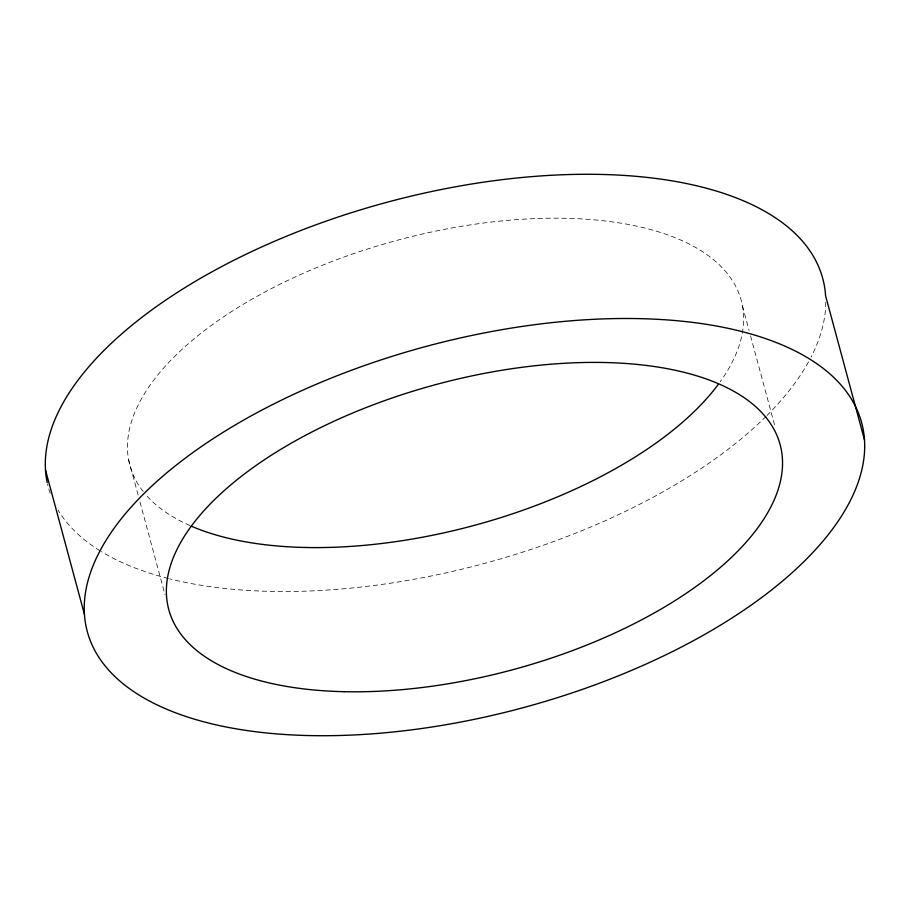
<?xml version="1.0" encoding="UTF-8"?>
<svg xmlns="http://www.w3.org/2000/svg" width="910" height="910" viewBox="0 0 910 910"><rect width="100%" height="100%" fill="white"/><g stroke="black" fill="none" stroke-linecap="round" stroke-linejoin="round"><path stroke-width="0.68" stroke-dasharray="4.55 3.41" d="M742.469 305.953L749.078 330.444M750.545 335.881L775.138 427.029M128.617 459.834L138.536 496.576M140.004 502.013L164.96 594.526M825.779 302.291A401.037 187.039 -15.1 0 1 811.072 357.129M808.558 361.85A401.037 187.039 -15.1 0 1 766.993 415.46M766.049 416.405A401.037 187.039 -15.1 0 1 169.704 578.862M168.452 578.544A401.037 187.039 -15.1 0 1 101.283 551.551M99.975 550.755A401.037 187.039 -15.1 0 1 58.047 510.066M50.209 493.368A401.037 187.039 -15.1 0 1 47.502 483.904M143.177 491.502A316.6 147.659 -15.1 0 1 446.548 228.956A316.6 147.659 -15.1 0 1 720.231 381.722M189.997 525.571A316.6 147.659 -15.1 0 1 145.987 494.903"/><path stroke-width="1.36" d="M864.5 439.974A401.037 187.039 -15.1 0 0 268.757 406.52A401.037 187.039 -15.1 0 0 290.108 734.825A401.037 187.039 -15.1 0 0 864.5 439.974L825.586 295.761A401.037 187.039 -15.1 0 0 410.16 196.367A401.037 187.039 -15.1 0 0 47.206 482.539M45.5 470.026L84.414 614.239M718.445 384.179A316.6 147.659 -15.1 0 1 191.18 526.094M344.116 691.691A316.6 147.659 -15.1 0 0 781.383 450.166A316.6 147.659 -15.1 0 0 297.866 439.462A316.6 147.659 -15.1 0 0 344.116 691.691"/></g></svg>
